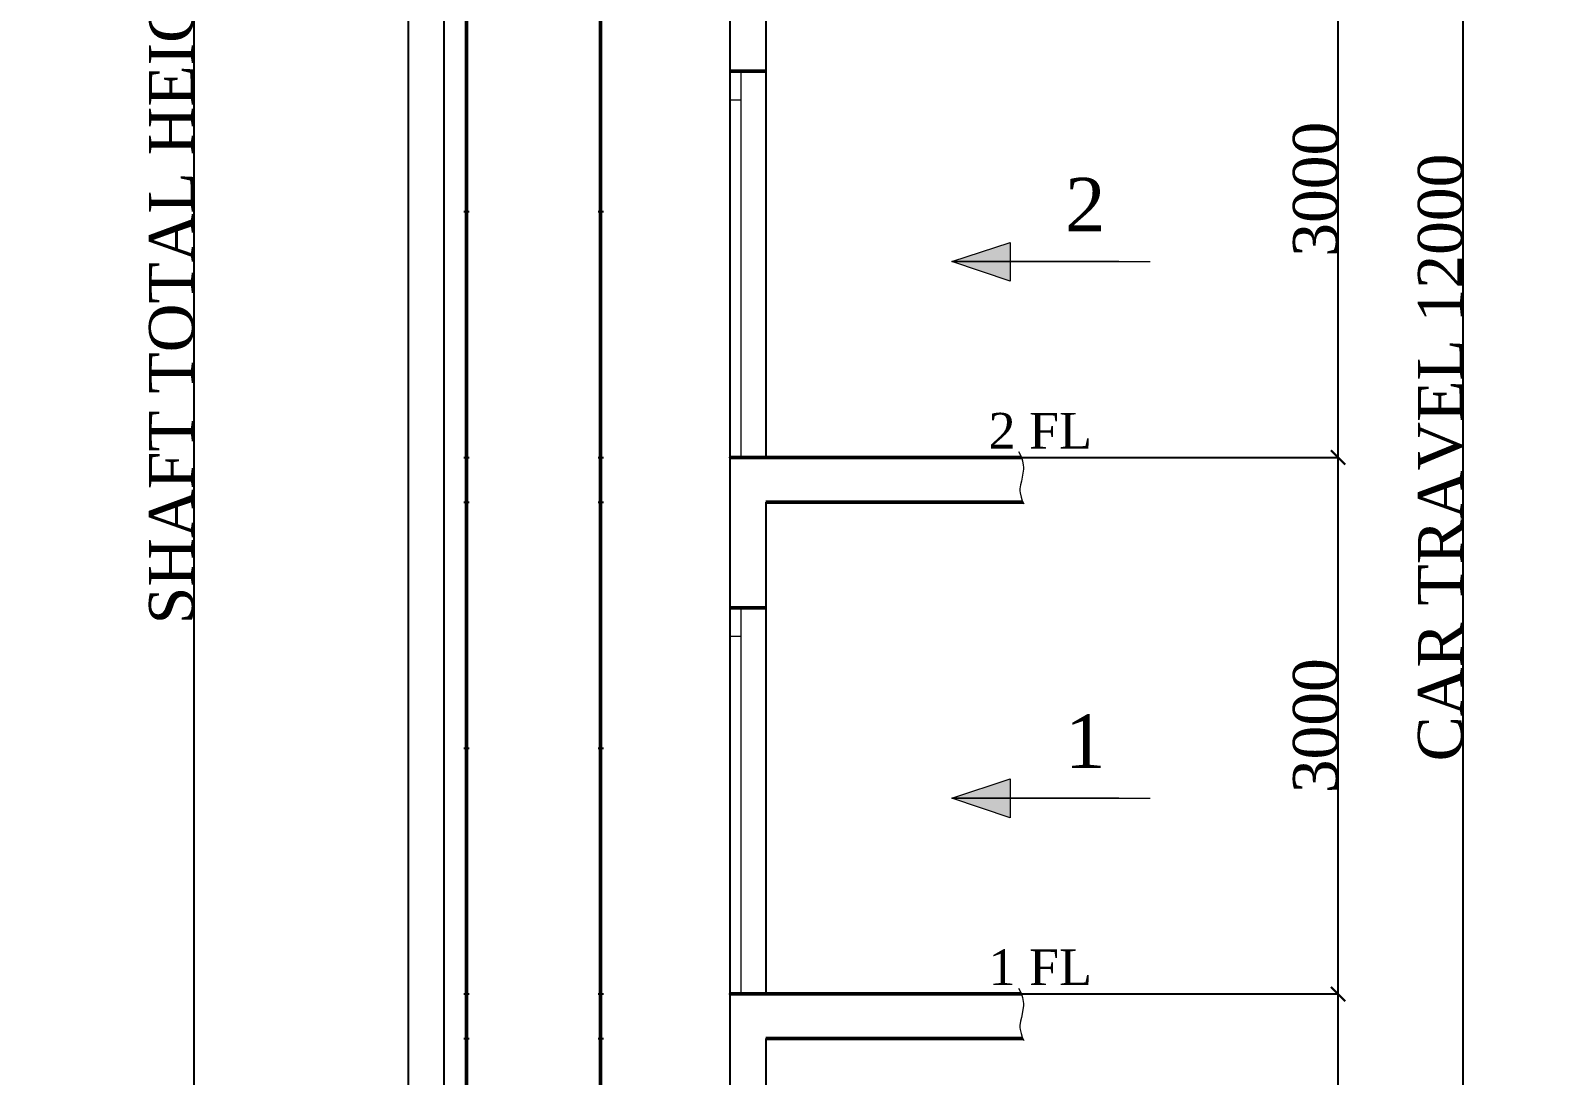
# Model space of a CAD drawing. Header units: millimetres. Extents: x 16084 to 24556, y -3303 to 19570.
# Drawn here: x 16084 to 24556, y 2543 to 8389 of the extents above; entities that cross this region are included whole.
import ezdxf

# ---------------------------------------------------------------- set-up
doc = ezdxf.new("R2010")
doc.units = ezdxf.units.MM
doc.header["$MEASUREMENT"] = 0
doc.layers.add('$2$Wall', color=1, linetype='Continuous', lineweight=50)
for name, color, linetype in [('AA_Architecture', 7, 'Continuous'), ('AA_Rail', 7, 'Continuous'), ('AA_Rope', 7, 'Continuous')]:
    doc.layers.add(name, color=color, linetype=linetype)
doc.layers.add('AA_Datum', color=7, linetype='Continuous', plot=False)
doc.styles.add('$2$nassar2', font='cent.shx', dxfattribs={"height": 60})
doc.styles.add('Century Gothic$001H0', font='cent.shx')
doc.dimstyles.new('Copy of ISO-25', dxfattribs={"dimtxt": 250, "dimasz": 80, "dimexe": 1.25, "dimexo": 0.625, "dimtad": 1, "dimtxsty": 'Century Gothic$001H0', "dimblk": 'ARCHTICK', "dimcen": 2.5, "dimadec": 0, "dimazin": 0, "dimtfac": 1, "dimtmove": 0, "dimatfit": 3, "dimfxl": 1, "dimarcsym": 0})

# ---------------------------------------------------------------- blocks, each defined once
blk = doc.blocks.new('_ArchTick')
at = {"color": 0, "linetype": 'ByBlock', "const_width": 0.15}
blk.add_lwpolyline([(-0.5, -0.5), (0.5, 0.5)], dxfattribs=at)
blk = doc.blocks.new('*D4')
at = {"color": 0, "lineweight": -2, "transparency": 16777216}
for p, q in [((20200.625, 3000), (23401.25, 3000)), ((23400, 0), (23400, 3000)), ((20200.625, 0), (23401.25, 0))]:
    blk.add_line(p, q, dxfattribs=at)
at = {"layer": 'Defpoints', "color": 0, "transparency": 16777216}
for p in [(20200, 3000), (23400, 3000), (20200, 0)]:
    blk.add_point(p, dxfattribs=at)
at = {"color": 0, "lineweight": -2, "transparency": 16777216, "xscale": 80, "yscale": 80, "zscale": 80}
for p, rotation in [((23400, 3000), 90), ((23400, 0), 270)]:
    blk.add_blockref('_ArchTick', p, dxfattribs=dict(at, rotation=rotation))
at = {"color": 0, "transparency": 16777216, "insert": (23274.375, 1500), "char_height": 250, "attachment_point": 5, "rotation": 90, "style": 'Century Gothic$001H0'}
blk.add_mtext('3000', dxfattribs=at)
blk = doc.blocks.new('*D5')
at = {"color": 0, "lineweight": -2, "transparency": 16777216}
for p, q in [((20200.625, 6000), (23401.25, 6000)), ((23400, 3000), (23400, 6000)), ((20200.625, 3000), (23401.25, 3000))]:
    blk.add_line(p, q, dxfattribs=at)
at = {"layer": 'Defpoints', "color": 0, "transparency": 16777216}
for p in [(20200, 6000), (23400, 6000), (20200, 3000)]:
    blk.add_point(p, dxfattribs=at)
at = {"color": 0, "lineweight": -2, "transparency": 16777216, "xscale": 80, "yscale": 80, "zscale": 80}
for p, rotation in [((23400, 6000), 90), ((23400, 3000), 270)]:
    blk.add_blockref('_ArchTick', p, dxfattribs=dict(at, rotation=rotation))
at = {"color": 0, "transparency": 16777216, "insert": (23274.375, 4500), "char_height": 250, "attachment_point": 5, "rotation": 90, "style": 'Century Gothic$001H0'}
blk.add_mtext('3000', dxfattribs=at)
blk = doc.blocks.new('*D6')
at = {"color": 0, "lineweight": -2, "transparency": 16777216}
for p, q in [((20200.625, 9000), (23401.25, 9000)), ((23400, 6000), (23400, 9000)), ((20200.625, 6000), (23401.25, 6000))]:
    blk.add_line(p, q, dxfattribs=at)
at = {"layer": 'Defpoints', "color": 0, "transparency": 16777216}
for p in [(20200, 9000), (23400, 9000), (20200, 6000)]:
    blk.add_point(p, dxfattribs=at)
at = {"color": 0, "lineweight": -2, "transparency": 16777216, "xscale": 80, "yscale": 80, "zscale": 80}
for p, rotation in [((23400, 9000), 90), ((23400, 6000), 270)]:
    blk.add_blockref('_ArchTick', p, dxfattribs=dict(at, rotation=rotation))
at = {"color": 0, "transparency": 16777216, "insert": (23274.375, 7500), "char_height": 250, "attachment_point": 5, "rotation": 90, "style": 'Century Gothic$001H0'}
blk.add_mtext('3000', dxfattribs=at)
blk = doc.blocks.new('*D10')
at = {"color": 0, "lineweight": -2, "transparency": 16777216}
for p, q in [((20200.625, 12000), (24101.25, 12000)), ((24100, 0), (24100, 12000)), ((20200.625, 0), (24101.25, 0))]:
    blk.add_line(p, q, dxfattribs=at)
at = {"layer": 'Defpoints', "color": 0, "transparency": 16777216}
for p in [(20200, 12000), (24100, 12000), (20200, 0)]:
    blk.add_point(p, dxfattribs=at)
at = {"color": 0, "lineweight": -2, "transparency": 16777216, "xscale": 80, "yscale": 80, "zscale": 80}
for p, rotation in [((24100, 12000), 90), ((24100, 0), 270)]:
    blk.add_blockref('_ArchTick', p, dxfattribs=dict(at, rotation=rotation))
at = {"color": 0, "transparency": 16777216, "insert": (23974.375, 6000), "char_height": 250, "attachment_point": 5, "rotation": 90, "style": 'Century Gothic$001H0'}
blk.add_mtext('CAR TRAVEL 12000', dxfattribs=at)
blk = doc.blocks.new('*D11')
at = {"color": 0, "lineweight": -2, "transparency": 16777216}
for p, q in [((20199.375, 16200), (16998.75, 16200)), ((17000, -1000), (17000, 16200)), ((20199.375, -1000), (16998.75, -1000))]:
    blk.add_line(p, q, dxfattribs=at)
at = {"layer": 'Defpoints', "color": 0, "transparency": 16777216}
for p in [(17000, 16200), (20200, 16200), (20200, -1000)]:
    blk.add_point(p, dxfattribs=at)
at = {"color": 0, "lineweight": -2, "transparency": 16777216, "xscale": 80, "yscale": 80, "zscale": 80}
for p, rotation in [((17000, 16200), 90), ((17000, -1000), 270)]:
    blk.add_blockref('_ArchTick', p, dxfattribs=dict(at, rotation=rotation))
at = {"color": 0, "transparency": 16777216, "insert": (16874.375, 7600), "char_height": 250, "attachment_point": 5, "rotation": 90, "style": 'Century Gothic$001H0'}
blk.add_mtext('SHAFT TOTAL HEIGHT 17200', dxfattribs=at)

msp = doc.modelspace()

# ---------------------------------------------------------------- hatches: boundary and pattern name
at = {"true_color": 0x000007, "transparency": 33554666}
h = msp.add_hatch(color=7, dxfattribs=at)
h.paths.add_polyline_path([(21566.154, 7203.031), (21566.154, 7094.962), (21239.342, 7094.962)])
h.paths.add_polyline_path([(21566.154, 7094.962), (21239.342, 7094.962), (21566.154, 6985.591)])
h = msp.add_hatch(color=7, dxfattribs=at)
h.paths.add_polyline_path([(21566.154, 4203.031), (21566.154, 4094.962), (21239.342, 4094.962)])
h.paths.add_polyline_path([(21566.154, 4094.962), (21239.342, 4094.962), (21566.154, 3985.591)])

# ---------------------------------------------------------------- linework, layer by layer
at = {"layer": '$2$Wall', "transparency": 33554666}
for p, q in [((20000, 8160), (20200, 8160)), ((20000, 5160), (20200, 5160))]:
    msp.add_line(p, q, dxfattribs=at)
for points in [[(21628.288, 6000), (19999.441, 6000), (19999.441, 6000)], [(21636.488, 5750), (20199.465, 5750)], [(21628.288, 3000), (19999.441, 3000), (19999.441, 3000)], [(21636.488, 2750), (20199.465, 2750)]]:
    msp.add_lwpolyline(points, dxfattribs=at)
at = {"color": 7, "linetype": 'Continuous', "lineweight": 20, "transparency": 33554666}
for p, q in [((20060, 6000), (20060, 8160)), ((20000, 8000), (20060, 8000)), ((20060, 3000), (20060, 5160)), ((20000, 5000), (20060, 5000))]:
    msp.add_line(p, q, dxfattribs=at)
at = {"color": 7, "linetype": 'Continuous', "lineweight": 20, "true_color": 0x000007, "transparency": 33554666}
for points in [[(21566.154, 6985.591), (21239.342, 7094.962), (21566.154, 7203.031)], [(21566.154, 3985.591), (21239.342, 4094.962), (21566.154, 4203.031)]]:
    msp.add_lwpolyline(points, close=True, dxfattribs=at)
for points in [[(21239.342, 7094.962), (22172.902, 7094.962), (21239.342, 7094.962), (22348.677, 7094.962)], [(21611.361, 6032.551), (21628.288, 6001.302), (21634.798, 5980.469), (21638.704, 5957.684), (21640.006, 5946.291), (21640.006, 5934.898), (21637.402, 5912.113), (21628.288, 5868.169), (21623.079, 5847.011), (21620.475, 5824.225), (21620.475, 5812.832), (21621.777, 5801.44), (21626.986, 5778.654), (21633.496, 5757.496), (21641.308, 5740.372), (21641.308, 5740.372)], [(21239.342, 4094.962), (22172.902, 4094.962), (21239.342, 4094.962), (22348.677, 4094.962)], [(21611.361, 3032.551), (21628.288, 3001.302), (21634.798, 2980.469), (21638.704, 2957.684), (21640.006, 2946.291), (21640.006, 2934.898), (21637.402, 2912.113), (21628.288, 2868.169), (21623.079, 2847.011), (21620.475, 2824.225), (21620.475, 2812.832), (21621.777, 2801.44), (21626.986, 2778.654), (21633.496, 2757.496), (21641.308, 2740.372), (21641.308, 2740.372)]]:
    msp.add_lwpolyline(points, dxfattribs=at)
at = {"layer": 'AA_Architecture'}
for p, q in [((18200, 6000), (18200, 9000)), ((18400, 6000), (18400, 9000)), ((20000, 6000), (20000, 9000)), ((20200, 6000), (20200, 8750)), ((18200, 3000), (18200, 6000)), ((18400, 3000), (18400, 6000)), ((20000, 3000), (20000, 6000)), ((20200, 3000), (20200, 5750)), ((18200, 0), (18200, 3000)), ((18400, 0), (18400, 3000)), ((20000, 0), (20000, 3000)), ((20200, 0), (20200, 2750))]:
    msp.add_line(p, q, dxfattribs=at)
at = {"layer": 'AA_Datum'}
for p, q in [((18525, -1000), (18525, 16200)), ((19275, -1000), (19275, 16200)), ((18510, 7375), (18540, 7375)), ((19260, 7375), (19290, 7375)), ((18510, 6000), (18540, 6000)), ((19260, 6000), (19290, 6000)), ((18510, 5750), (18540, 5750)), ((19260, 5750), (19290, 5750)), ((18510, 4375), (18540, 4375)), ((19260, 4375), (19290, 4375)), ((18510, 3000), (18540, 3000)), ((19260, 3000), (19290, 3000)), ((18510, 2750), (18540, 2750)), ((19260, 2750), (19290, 2750))]:
    msp.add_line(p, q, dxfattribs=at)
at = {"layer": 'AA_Rail'}
for p, q in [((18520.35, -1000), (18520.35, 16200)), ((18529.65, -1000), (18529.65, 16200)), ((19270.5, -1000), (19270.5, 16200)), ((19279.5, -1000), (19279.5, 16200))]:
    msp.add_line(p, q, dxfattribs=at)
at = {"layer": 'AA_Rope'}
msp.add_line((19275, 2300), (19275, 17407.091), dxfattribs=at)

# ---------------------------------------------------------------- texts
at = {"attachment_point": 1, "style": '$2$nassar2'}
for s, width, heights, insert, char_height in [('2', 522.59586, [0], (21872.389, 7563.754), 300), ('2 FL', 1133.66689, [167.502], (21444.729, 6249.442), 200), ('1', 522.59586, [0], (21872.389, 4563.754), 300), ('1 FL', 1133.66689, [167.502], (21444.729, 3249.442), 200)]:
    msp.add_mtext_dynamic_manual_height_columns(s, width=width, gutter_width=250, heights=heights, dxfattribs=dict(at, insert=insert, char_height=char_height))

# ---------------------------------------------------------------- dimensions: what is measured, and where the dimension line sits
for base, p1, p2, text, picture, middle in [((17000, 16200), (20200, -1000), (20200, 16200), 'SHAFT TOTAL HEIGHT <>', '*D11', (16874.375, 7600)), ((24100, 12000), (20200, 0), (20200, 12000), 'CAR TRAVEL <>', '*D10', (23974.375, 6000))]:
    dim = msp.add_linear_dim(base=base, p1=p1, p2=p2, angle=90, text=text, dimstyle='Copy of ISO-25')
    dim.commit()
    dim.dimension.update_dxf_attribs({"geometry": picture, "text_midpoint": middle})
for base, p1, p2, picture, middle in [((23400, 9000), (20200, 6000), (20200, 9000), '*D6', (23274.375, 7500)), ((23400, 6000), (20200, 3000), (20200, 6000), '*D5', (23274.375, 4500)), ((23400, 3000), (20200, 0), (20200, 3000), '*D4', (23274.375, 1500))]:
    dim = msp.add_linear_dim(base=base, p1=p1, p2=p2, angle=90, dimstyle='Copy of ISO-25')
    dim.commit()
    dim.dimension.update_dxf_attribs({"geometry": picture, "text_midpoint": middle})

doc.saveas('drawing.dxf')
